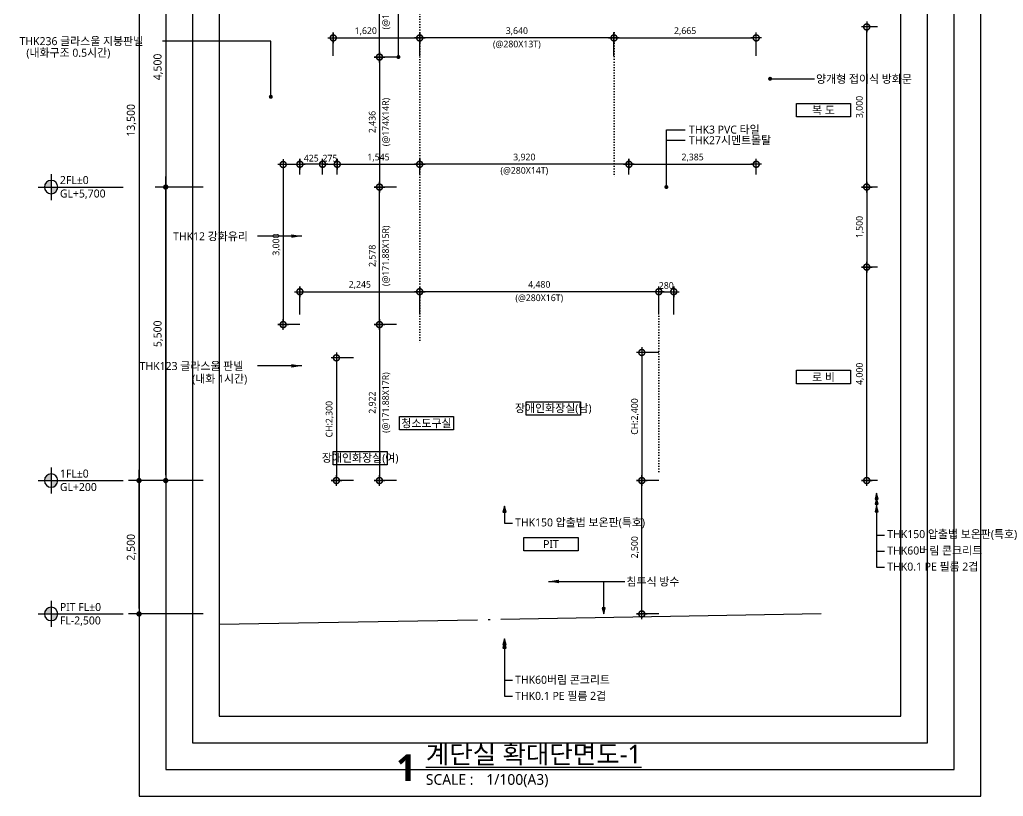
# Model space of a CAD drawing. Header units: millimetres. Extents: x 2325 to 124624, y 1250 to 28650.
# Drawn here: x 44789 to 63219, y 2451 to 17004 of the extents above; entities that cross this region are included whole.
import ezdxf
from ezdxf import colors
from ezdxf.entities.mleader import LeaderData, LeaderLine
from ezdxf.enums import TextEntityAlignment as Align
from ezdxf.math import Vec2, Vec3

# ---------------------------------------------------------------- set-up
doc = ezdxf.new("R2010")
doc.units = ezdxf.units.MM
doc.header["$LTSCALE"] = 200
doc.header["$PDMODE"] = 3
doc.linetypes.add('CEN-GAUN', pattern=[32.2, 30, -1, 0.2, -1])
doc.linetypes.add('DOT-GAUN', pattern=[1.25, 0, -1.25])
doc.layers.get('Defpoints').update_dxf_attribs({"color": 137})
doc.layers.add('02Waste', color=171, linetype='Continuous', plot=False)
doc.layers.add('CEN-ETC', color=1, linetype='DOT-GAUN', plot=False)
for name, color, linetype in [('CEN', 1, 'CEN-GAUN'), ('DIM', 7, 'Continuous'), ('DIM-INT', 7, 'Continuous'), ('SYM', 6, 'Continuous'), ('SYM-LEAD', 6, 'Continuous'), ('SYM-LEVEL', 7, 'Continuous'), ('TAG', 6, 'Continuous'), ('TEXT', 3, 'Continuous'), ('TEXT-NOTE', 6, 'Continuous')]:
    doc.layers.add(name, color=color, linetype=linetype)
doc.styles.add('맑은고딕', font='malgun.ttf')
doc.styles.add('맑은고딕B', font='malgunbd.ttf')
doc.styles.add('스타일1', font='malgun.ttf')
doc.dimstyles.new('CJA-S-50', dxfattribs={"dimscale": 50, "dimtxt": 2.5, "dimasz": 1, "dimexe": 2, "dimexo": 3, "dimgap": 1, "dimtad": 1, "dimdec": 0, "dimzin": 1, "dimdsep": 46, "dimlunit": 6, "dimtxsty": '스타일1', "dimblk": 'GAUN-DOT', "dimcen": -2, "dimdle": 2, "dimclrd": 256, "dimclre": 256, "dimclrt": 3, "dimadec": 0, "dimazin": 0, "dimtfac": 1, "dimtdec": 0, "dimtix": 1, "dimtmove": 2, "dimatfit": 3, "dimldrblk": 'DOTSMALL', "dimfxl": 1, "dimtolj": 1, "dimtzin": 1, "dimarcsym": 0})
doc.dimstyles.new('DIM-QD 1', dxfattribs={"dimscale": 100, "dimtxt": 3, "dimasz": 1.5, "dimexe": 1, "dimexo": 0, "dimgap": 1, "dimtad": 1, "dimdec": 3, "dimdsep": 46, "dimlunit": 6, "dimtxsty": '스타일1', "dimblk1": 'ARCHTICK', "dimblk2": 'DOT', "dimsah": 1, "dimcen": 0, "dimclrd": 256, "dimclre": 256, "dimclrt": 3, "dimazin": 2, "dimtfac": 1, "dimtdec": 3, "dimtix": 1, "dimtmove": 2, "dimatfit": 3, "dimldrblk": 'DOT', "dimfxl": 1, "dimtolj": 1, "dimtzin": 0, "dimarcsym": 0})
doc.dimstyles.new('DIM-QD 2', dxfattribs={"dimscale": 100, "dimtxt": 3, "dimasz": 2, "dimexe": 1, "dimexo": 0, "dimgap": 1, "dimtad": 1, "dimdec": 3, "dimdsep": 46, "dimlunit": 6, "dimtxsty": '스타일1', "dimblk1": 'ARCHTICK', "dimblk2": 'DOT', "dimsah": 1, "dimcen": 0, "dimclrd": 256, "dimclre": 256, "dimclrt": 3, "dimazin": 2, "dimtfac": 1, "dimtdec": 3, "dimtix": 1, "dimtmove": 2, "dimatfit": 3, "dimfxl": 1, "dimtolj": 1, "dimtzin": 0, "dimarcsym": 0})
doc.dimstyles.new('GAUN-100', dxfattribs={"dimscale": 100, "dimtxt": 1.5, "dimasz": 1, "dimexe": 2, "dimexo": 3, "dimgap": 0.5, "dimtad": 1, "dimdec": 0, "dimzin": 1, "dimdsep": 46, "dimlunit": 6, "dimtxsty": '맑은고딕', "dimblk": 'CJDOT', "dimcen": 0.09, "dimdle": 1, "dimclrd": 256, "dimclre": 256, "dimclrt": 3, "dimadec": 0, "dimazin": 0, "dimtfac": 1, "dimtdec": 0, "dimtix": 1, "dimtmove": 2, "dimatfit": 3, "dimldrblk": 'CJDOT', "dimfxl": 1, "dimtolj": 1, "dimtzin": 1, "dimarcsym": 0})

# ---------------------------------------------------------------- blocks, each defined once
blk = doc.blocks.new('room-1')
at = {"layer": 'TEXT-NOTE', "color": 6}
for p, q in [((0, 5), (20.29, 5)), ((0, 0), (0, 5)), ((20.29, 5), (20.29, 0)), ((20.29, 0), (0, 0))]:
    blk.add_line(p, q, dxfattribs=at)
at = {"layer": 'TEXT-NOTE', "color": 3, "style": '스타일1'}
blk.add_attdef('실명', text='', height=3, dxfattribs=at).set_placement((10.15, 2.59), align=Align.MIDDLE)
blk = doc.blocks.new('LEVEL1')
at = {"layer": 'SYM-LEVEL'}
h = blk.add_hatch(color=6, dxfattribs=at)
edge = h.paths.add_edge_path()
edge.add_ellipse((4.87, 0), major_axis=(1.77, 1.77), ratio=1, start_angle=405, end_angle=495)
edge.add_line((2.37, 0), (4.87, 0))
edge.add_line((4.87, 0), (4.87, 2.5))
edge = h.paths.add_edge_path()
edge.add_ellipse((4.87, 0), major_axis=(1.77, 1.77), ratio=1, start_angle=225, end_angle=315)
edge.add_line((7.37, 0), (4.87, 0))
edge.add_line((4.87, 0), (4.87, -2.5))
at = {"layer": 'SYM-LEVEL', "color": 6}
for p, q in [((4.87, 4.87), (4.87, -4.87)), ((0, 0), (9.74, 0)), ((9.07, 0), (31.8, 0))]:
    blk.add_line(p, q, dxfattribs=at)
blk.add_ellipse((4.87, 0), major_axis=(1.77, 1.77), ratio=1, start_param=5.497787, end_param=11.780972, dxfattribs=at)
at = {"layer": 'SYM-LEVEL', "color": 3, "style": '스타일1'}
for tag, p in [('1층-바닥마감', (8.16, 1.11)), ('EL-+100', (8.16, -3.93))]:
    blk.add_attdef(tag, p, '', height=3, dxfattribs=at)
blk = doc.blocks.new('CJDOT')
blk.add_line((-2, 0), (2, 0))
at = {"const_width": 0.5}
blk.add_lwpolyline([(-0.25, 0, 1), (0.25, 0, 1)], format="xyb", close=True, dxfattribs=at)
blk = doc.blocks.new('*D24')
at = {"layer": 'Defpoints', "color": 0, "transparency": 16777216}
for p in [(48525, 21868), (47025, 8368), (48525, 8368)]:
    blk.add_point(p, dxfattribs=at)
at = {"layer": 'DIM', "lineweight": -2, "transparency": 16777216}
for p, q in [((48225, 21868), (46825, 21868)), ((47025, 21768), (47025, 8468)), ((48225, 8368), (46825, 8368))]:
    blk.add_line(p, q, dxfattribs=at)
at = {"layer": 'DIM', "lineweight": -2, "transparency": 16777216, "xscale": 100, "yscale": 100, "zscale": 100}
for p, rotation in [((47025, 21868), 90), ((47025, 8368), 270)]:
    blk.add_blockref('CJDOT', p, dxfattribs=dict(at, rotation=rotation))
at = {"layer": 'DIM', "color": 3, "transparency": 16777216, "insert": (46885, 15118), "char_height": 150, "attachment_point": 5, "rotation": 90, "style": '맑은고딕'}
blk.add_mtext('\\A1;13,500', dxfattribs=at)
blk = doc.blocks.new('*D26')
at = {"layer": 'Defpoints', "color": 0, "transparency": 16777216}
for p in [(48525, 18368), (47525, 13868), (48525, 13868)]:
    blk.add_point(p, dxfattribs=at)
at = {"layer": 'DIM', "lineweight": -2, "transparency": 16777216}
for p, q in [((48225, 18368), (47325, 18368)), ((47525, 18268), (47525, 13968)), ((48225, 13868), (47325, 13868))]:
    blk.add_line(p, q, dxfattribs=at)
at = {"layer": 'DIM', "lineweight": -2, "transparency": 16777216, "xscale": 100, "yscale": 100, "zscale": 100}
for p, rotation in [((47525, 18368), 90), ((47525, 13868), 270)]:
    blk.add_blockref('CJDOT', p, dxfattribs=dict(at, rotation=rotation))
at = {"layer": 'DIM', "color": 3, "transparency": 16777216, "insert": (47385, 16118), "char_height": 150, "attachment_point": 5, "rotation": 90, "style": '맑은고딕'}
blk.add_mtext('\\A1;4,500', dxfattribs=at)
blk = doc.blocks.new('*D27')
at = {"layer": 'Defpoints', "color": 0, "transparency": 16777216}
for p in [(47525, 13868), (48525, 13868), (48525, 8368)]:
    blk.add_point(p, dxfattribs=at)
at = {"layer": 'DIM', "lineweight": -2, "transparency": 16777216}
for p, q in [((48225, 13868), (47325, 13868)), ((47525, 8468), (47525, 13768)), ((48225, 8368), (47325, 8368))]:
    blk.add_line(p, q, dxfattribs=at)
at = {"layer": 'DIM', "lineweight": -2, "transparency": 16777216, "xscale": 100, "yscale": 100, "zscale": 100}
for p, rotation in [((47525, 13868), 90), ((47525, 8368), 270)]:
    blk.add_blockref('CJDOT', p, dxfattribs=dict(at, rotation=rotation))
at = {"layer": 'DIM', "color": 3, "transparency": 16777216, "insert": (47385, 11118), "char_height": 150, "attachment_point": 5, "rotation": 90, "style": '맑은고딕'}
blk.add_mtext('\\A1;5,500', dxfattribs=at)
blk = doc.blocks.new('*D28')
at = {"layer": 'Defpoints', "color": 0, "transparency": 16777216}
for p in [(47025, 8368), (48525, 8368), (48525, 5868)]:
    blk.add_point(p, dxfattribs=at)
at = {"layer": 'DIM', "lineweight": -2, "transparency": 16777216}
for p, q in [((48225, 8368), (46825, 8368)), ((47025, 5968), (47025, 8268)), ((48225, 5868), (46825, 5868))]:
    blk.add_line(p, q, dxfattribs=at)
at = {"layer": 'DIM', "lineweight": -2, "transparency": 16777216, "xscale": 100, "yscale": 100, "zscale": 100}
for p, rotation in [((47025, 8368), 90), ((47025, 5868), 270)]:
    blk.add_blockref('CJDOT', p, dxfattribs=dict(at, rotation=rotation))
at = {"layer": 'DIM', "color": 3, "transparency": 16777216, "insert": (46885, 7118), "char_height": 150, "attachment_point": 5, "rotation": 90, "style": '맑은고딕'}
blk.add_mtext('\\A1;2,500', dxfattribs=at)
blk = doc.blocks.new('dwgtitle')
at = {"layer": 'SYM', "color": 3, "style": '스타일1'}
blk.add_text('SCALE :', height=4, dxfattribs=at).set_placement((12.25, -1.4))
for tag, p, height in [('%%UTITLE', (12.25, 6.59), 7), ('1/100', (34.89, -1.4), 4)]:
    blk.add_attdef(tag, p, '', height=height, dxfattribs=at)
at = {"layer": 'SYM', "color": 6, "style": '맑은고딕B'}
blk.add_attdef('A', text='', height=10, dxfattribs=at).set_placement((4.89, 5), align=Align.MIDDLE)
blk = doc.blocks.new('CJA-AH')
at = {"layer": 'TAG'}
h = blk.add_hatch(color=256, dxfattribs=at)
h.dxf.hatch_style = 1
h.paths.add_polyline_path([(-0.75, -0.2), (0, 0), (-0.75, 0.2)])
blk.add_lwpolyline([(-0.75, -0.2), (0, 0), (-0.75, 0.2)], close=True, dxfattribs=at)
blk.add_lwpolyline([(0, 0), (-1, 0)], dxfattribs=at)
blk = doc.blocks.new('_ARCHTICK')
at = {"color": 0, "linetype": 'ByBlock', "const_width": 0.15}
blk.add_lwpolyline([(-0.5, -0.5), (0.5, 0.5)], dxfattribs=at)
blk = doc.blocks.new('_DOT')
at = {"color": 0, "linetype": 'ByBlock'}
blk.add_line((-0.5, 0), (-1, 0), dxfattribs=at)
at = {"color": 0, "linetype": 'ByBlock', "const_width": 0.5}
blk.add_lwpolyline([(-0.25, 0, 1), (0.25, 0, 1)], format="xyb", close=True, dxfattribs=at)
blk = doc.blocks.new('GAUN-DOT')
at = {"linetype": 'ByBlock'}
for p, q in [((2, 0), (-2, 0)), ((0, -2), (0, 2))]:
    blk.add_line(p, q, dxfattribs=at)
at = {"const_width": 2.25}
blk.add_lwpolyline([(0, 0.28125, 1), (0, -0.28125, 1)], format="xyb", close=True, dxfattribs=at)
blk = doc.blocks.new('*D31')
at = {"layer": 'Defpoints', "color": 0, "transparency": 16777216}
for p in [(60659, 16868), (61010, 16868), (61010, 13868)]:
    blk.add_point(p, dxfattribs=at)
at = {"layer": 'DIM-INT', "lineweight": -2, "transparency": 16777216}
for p, q in [((60860, 16868), (60559, 16868)), ((60659, 13918), (60659, 16818)), ((60860, 13868), (60559, 13868))]:
    blk.add_line(p, q, dxfattribs=at)
at = {"layer": 'DIM-INT', "lineweight": -2, "transparency": 16777216, "xscale": 50, "yscale": 50, "zscale": 50}
for p, rotation in [((60659, 16868), 90), ((60659, 13868), 270)]:
    blk.add_blockref('GAUN-DOT', p, dxfattribs=dict(at, rotation=rotation))
at = {"layer": 'DIM-INT', "color": 3, "transparency": 16777216, "insert": (60533, 15368), "char_height": 125, "attachment_point": 5, "rotation": 90, "style": '스타일1'}
blk.add_mtext('\\A1;3,000', dxfattribs=at)
blk = doc.blocks.new('_DotSmall')
at = {"color": 0, "linetype": 'ByBlock', "const_width": 0.5}
blk.add_lwpolyline([(-0.0625, 0, 1), (0.0625, 0, 1)], format="xyb", close=True, dxfattribs=at)
blk = doc.blocks.new('*D35')
at = {"layer": 'Defpoints', "color": 0, "transparency": 16777216}
for p in [(52284, 14294), (50739, 13953), (52284, 13953)]:
    blk.add_point(p, dxfattribs=at)
at = {"layer": 'DIM-INT', "lineweight": -2, "transparency": 16777216}
for p, q in [((50739, 14103), (50739, 14394)), ((52284, 14103), (52284, 14394)), ((50789, 14294), (52234, 14294))]:
    blk.add_line(p, q, dxfattribs=at)
at = {"layer": 'DIM-INT', "lineweight": -2, "transparency": 16777216, "xscale": 50, "yscale": 50, "zscale": 50, "rotation": 180}
blk.add_blockref('GAUN-DOT', (50739, 14294), dxfattribs=at)
at = {"layer": 'DIM-INT', "lineweight": -2, "transparency": 16777216, "xscale": 50, "yscale": 50, "zscale": 50}
blk.add_blockref('GAUN-DOT', (52284, 14294), dxfattribs=at)
at = {"layer": 'DIM-INT', "color": 3, "transparency": 16777216, "insert": (51512, 14419), "char_height": 125, "attachment_point": 5, "style": '스타일1'}
blk.add_mtext('\\A1;1,545', dxfattribs=at)
blk = doc.blocks.new('*D36')
at = {"layer": 'Defpoints', "color": 0, "transparency": 16777216}
for p in [(52284, 14294), (52284, 13953), (56204, 13953)]:
    blk.add_point(p, dxfattribs=at)
at = {"layer": 'DIM-INT', "lineweight": -2, "transparency": 16777216}
for p, q in [((52284, 14103), (52284, 14394)), ((56204, 14103), (56204, 14394)), ((56154, 14294), (52334, 14294))]:
    blk.add_line(p, q, dxfattribs=at)
at = {"layer": 'DIM-INT', "lineweight": -2, "transparency": 16777216, "xscale": 50, "yscale": 50, "zscale": 50, "rotation": 180}
blk.add_blockref('GAUN-DOT', (52284, 14294), dxfattribs=at)
at = {"layer": 'DIM-INT', "lineweight": -2, "transparency": 16777216, "xscale": 50, "yscale": 50, "zscale": 50}
blk.add_blockref('GAUN-DOT', (56204, 14294), dxfattribs=at)
at = {"layer": 'DIM-INT', "color": 3, "transparency": 16777216, "char_height": 125, "attachment_point": 5, "style": '스타일1'}
for s, insert in [('\\A1;3,920', (54244, 14419)), ('\\A1;(@280X14T)', (54244, 14166))]:
    blk.add_mtext(s, dxfattribs=dict(at, insert=insert))
blk = doc.blocks.new('*D37')
at = {"layer": 'Defpoints', "color": 0, "transparency": 16777216}
for p in [(58589, 14294), (56204, 13953), (58589, 13953)]:
    blk.add_point(p, dxfattribs=at)
at = {"layer": 'DIM-INT', "lineweight": -2, "transparency": 16777216}
for p, q in [((56204, 14103), (56204, 14394)), ((58589, 14103), (58589, 14394)), ((56254, 14294), (58539, 14294))]:
    blk.add_line(p, q, dxfattribs=at)
at = {"layer": 'DIM-INT', "lineweight": -2, "transparency": 16777216, "xscale": 50, "yscale": 50, "zscale": 50, "rotation": 180}
blk.add_blockref('GAUN-DOT', (56204, 14294), dxfattribs=at)
at = {"layer": 'DIM-INT', "lineweight": -2, "transparency": 16777216, "xscale": 50, "yscale": 50, "zscale": 50}
blk.add_blockref('GAUN-DOT', (58589, 14294), dxfattribs=at)
at = {"layer": 'DIM-INT', "color": 3, "transparency": 16777216, "insert": (57397, 14419), "char_height": 125, "attachment_point": 5, "style": '스타일1'}
blk.add_mtext('\\A1;2,385', dxfattribs=at)
blk = doc.blocks.new('*D38')
at = {"layer": 'Defpoints', "color": 0, "transparency": 16777216}
for p in [(50189, 14290), (49726, 11290), (50189, 11290)]:
    blk.add_point(p, dxfattribs=at)
at = {"layer": 'DIM-INT', "lineweight": -2, "transparency": 16777216}
for p, q in [((50039, 14290), (49626, 14290)), ((49726, 14240), (49726, 11340)), ((50039, 11290), (49626, 11290))]:
    blk.add_line(p, q, dxfattribs=at)
at = {"layer": 'DIM-INT', "lineweight": -2, "transparency": 16777216, "xscale": 50, "yscale": 50, "zscale": 50}
for p, rotation in [((49726, 14290), 90), ((49726, 11290), 270)]:
    blk.add_blockref('GAUN-DOT', p, dxfattribs=dict(at, rotation=rotation))
at = {"layer": 'DIM-INT', "color": 3, "transparency": 16777216, "insert": (49601, 12790), "char_height": 125, "attachment_point": 5, "rotation": 90, "style": '스타일1'}
blk.add_mtext('\\A1;3,000', dxfattribs=at)
blk = doc.blocks.new('*D39')
at = {"layer": 'Defpoints', "color": 0, "transparency": 16777216}
for p in [(52284, 11907), (50039, 11329), (52284, 11329)]:
    blk.add_point(p, dxfattribs=at)
at = {"layer": 'DIM-INT', "lineweight": -2, "transparency": 16777216}
for p, q in [((50039, 11479), (50039, 12007)), ((52284, 11479), (52284, 12007)), ((50089, 11907), (52234, 11907))]:
    blk.add_line(p, q, dxfattribs=at)
at = {"layer": 'DIM-INT', "lineweight": -2, "transparency": 16777216, "xscale": 50, "yscale": 50, "zscale": 50, "rotation": 180}
blk.add_blockref('GAUN-DOT', (50039, 11907), dxfattribs=at)
at = {"layer": 'DIM-INT', "lineweight": -2, "transparency": 16777216, "xscale": 50, "yscale": 50, "zscale": 50}
blk.add_blockref('GAUN-DOT', (52284, 11907), dxfattribs=at)
at = {"layer": 'DIM-INT', "color": 3, "transparency": 16777216, "insert": (51162, 12032), "char_height": 125, "attachment_point": 5, "style": '스타일1'}
blk.add_mtext('\\A1;2,245', dxfattribs=at)
blk = doc.blocks.new('*D40')
at = {"layer": 'Defpoints', "color": 0, "transparency": 16777216}
for p in [(52284, 11907), (52284, 11329), (56764, 11329)]:
    blk.add_point(p, dxfattribs=at)
at = {"layer": 'DIM-INT', "lineweight": -2, "transparency": 16777216}
for p, q in [((52284, 11479), (52284, 12007)), ((56764, 11479), (56764, 12007)), ((56714, 11907), (52334, 11907))]:
    blk.add_line(p, q, dxfattribs=at)
at = {"layer": 'DIM-INT', "lineweight": -2, "transparency": 16777216, "xscale": 50, "yscale": 50, "zscale": 50, "rotation": 180}
blk.add_blockref('GAUN-DOT', (52284, 11907), dxfattribs=at)
at = {"layer": 'DIM-INT', "lineweight": -2, "transparency": 16777216, "xscale": 50, "yscale": 50, "zscale": 50}
blk.add_blockref('GAUN-DOT', (56764, 11907), dxfattribs=at)
at = {"layer": 'DIM-INT', "color": 3, "transparency": 16777216, "char_height": 125, "attachment_point": 5, "style": '스타일1'}
for s, insert in [('\\A1;4,480', (54524, 12032)), ('\\A1;(@280X16T)', (54524, 11779))]:
    blk.add_mtext(s, dxfattribs=dict(at, insert=insert))
blk = doc.blocks.new('*D41')
at = {"layer": 'Defpoints', "color": 0, "transparency": 16777216}
for p in [(57044, 11907), (56764, 11329), (57044, 11329)]:
    blk.add_point(p, dxfattribs=at)
at = {"layer": 'DIM-INT', "lineweight": -2, "transparency": 16777216}
for p, q in [((56764, 11479), (56764, 12007)), ((57044, 11479), (57044, 12007)), ((56714, 11907), (56664, 11907)), ((56764, 11907), (57044, 11907)), ((57094, 11907), (57144, 11907))]:
    blk.add_line(p, q, dxfattribs=at)
at = {"layer": 'DIM-INT', "lineweight": -2, "transparency": 16777216, "xscale": 50, "yscale": 50, "zscale": 50}
blk.add_blockref('GAUN-DOT', (56764, 11907), dxfattribs=at)
at = {"layer": 'DIM-INT', "lineweight": -2, "transparency": 16777216, "xscale": 50, "yscale": 50, "zscale": 50, "rotation": 180}
blk.add_blockref('GAUN-DOT', (57044, 11907), dxfattribs=at)
at = {"layer": 'DIM-INT', "color": 3, "transparency": 16777216, "insert": (56904, 12022), "char_height": 125, "attachment_point": 5, "style": '스타일1'}
blk.add_mtext('\\A1;280', dxfattribs=at)
blk = doc.blocks.new('*D44')
at = {"layer": 'Defpoints', "color": 0, "transparency": 16777216}
for p in [(51530, 13868), (52001, 13868), (52001, 11290)]:
    blk.add_point(p, dxfattribs=at)
at = {"layer": 'DIM-INT', "lineweight": -2, "transparency": 16777216}
for p, q in [((51851, 13868), (51430, 13868)), ((51530, 11340), (51530, 13818)), ((51851, 11290), (51430, 11290))]:
    blk.add_line(p, q, dxfattribs=at)
at = {"layer": 'DIM-INT', "lineweight": -2, "transparency": 16777216, "xscale": 50, "yscale": 50, "zscale": 50}
for p, rotation in [((51530, 13868), 90), ((51530, 11290), 270)]:
    blk.add_blockref('GAUN-DOT', p, dxfattribs=dict(at, rotation=rotation))
at = {"layer": 'DIM-INT', "color": 3, "transparency": 16777216, "char_height": 125, "attachment_point": 5, "rotation": 90, "style": '스타일1'}
for s, insert in [('\\A1;(@171.88X15R)', (51658, 12579)), ('\\A1;2,578', (51405, 12579))]:
    blk.add_mtext(s, dxfattribs=dict(at, insert=insert))
blk = doc.blocks.new('*D45')
at = {"layer": 'Defpoints', "color": 0, "transparency": 16777216}
for p in [(52001, 11290), (51530, 8368), (52001, 8368)]:
    blk.add_point(p, dxfattribs=at)
at = {"layer": 'DIM-INT', "lineweight": -2, "transparency": 16777216}
for p, q in [((51851, 11290), (51430, 11290)), ((51530, 11240), (51530, 8418)), ((51851, 8368), (51430, 8368))]:
    blk.add_line(p, q, dxfattribs=at)
at = {"layer": 'DIM-INT', "lineweight": -2, "transparency": 16777216, "xscale": 50, "yscale": 50, "zscale": 50}
for p, rotation in [((51530, 11290), 90), ((51530, 8368), 270)]:
    blk.add_blockref('GAUN-DOT', p, dxfattribs=dict(at, rotation=rotation))
at = {"layer": 'DIM-INT', "color": 3, "transparency": 16777216, "char_height": 125, "attachment_point": 5, "rotation": 90, "style": '스타일1'}
for s, insert in [('\\A1;(@171.88X17R)', (51658, 9829)), ('\\A1;2,922', (51405, 9829))]:
    blk.add_mtext(s, dxfattribs=dict(at, insert=insert))
blk = doc.blocks.new('*D46')
at = {"layer": 'Defpoints', "color": 0, "transparency": 16777216}
for p in [(51530, 18473), (52001, 18473), (52001, 16304)]:
    blk.add_point(p, dxfattribs=at)
at = {"layer": 'DIM-INT', "lineweight": -2, "transparency": 16777216}
for p, q in [((51851, 18473), (51430, 18473)), ((51530, 16354), (51530, 18423)), ((51851, 16304), (51430, 16304))]:
    blk.add_line(p, q, dxfattribs=at)
at = {"layer": 'DIM-INT', "lineweight": -2, "transparency": 16777216, "xscale": 50, "yscale": 50, "zscale": 50}
for p, rotation in [((51530, 18473), 90), ((51530, 16304), 270)]:
    blk.add_blockref('GAUN-DOT', p, dxfattribs=dict(at, rotation=rotation))
at = {"layer": 'DIM-INT', "color": 3, "transparency": 16777216, "char_height": 125, "attachment_point": 5, "rotation": 90, "style": '스타일1'}
for s, insert in [('\\A1;(@166.85X13R)', (51658, 17389)), ('\\A1;2,169', (51404, 17389))]:
    blk.add_mtext(s, dxfattribs=dict(at, insert=insert))
blk = doc.blocks.new('*D118')
at = {"layer": 'Defpoints', "color": 0, "transparency": 16777216}
for p in [(50039, 14294), (50039, 13953), (50464, 13953)]:
    blk.add_point(p, dxfattribs=at)
at = {"layer": 'DIM-INT', "lineweight": -2, "transparency": 16777216}
for p, q in [((50039, 14103), (50039, 14394)), ((50464, 14103), (50464, 14394)), ((50414, 14294), (50089, 14294))]:
    blk.add_line(p, q, dxfattribs=at)
at = {"layer": 'DIM-INT', "lineweight": -2, "transparency": 16777216, "xscale": 50, "yscale": 50, "zscale": 50, "rotation": 180}
blk.add_blockref('GAUN-DOT', (50039, 14294), dxfattribs=at)
at = {"layer": 'DIM-INT', "lineweight": -2, "transparency": 16777216, "xscale": 50, "yscale": 50, "zscale": 50}
blk.add_blockref('GAUN-DOT', (50464, 14294), dxfattribs=at)
at = {"layer": 'DIM-INT', "color": 3, "transparency": 16777216, "insert": (50252, 14408), "char_height": 125, "attachment_point": 5, "style": '스타일1'}
blk.add_mtext('\\A1;425', dxfattribs=at)
blk = doc.blocks.new('*D119')
at = {"layer": 'Defpoints', "color": 0, "transparency": 16777216}
for p in [(50739, 14294), (50464, 13953), (50739, 13953)]:
    blk.add_point(p, dxfattribs=at)
at = {"layer": 'DIM-INT', "lineweight": -2, "transparency": 16777216}
for p, q in [((50464, 14103), (50464, 14394)), ((50739, 14103), (50739, 14394)), ((50414, 14294), (50364, 14294)), ((50464, 14294), (50739, 14294)), ((50789, 14294), (50839, 14294))]:
    blk.add_line(p, q, dxfattribs=at)
at = {"layer": 'DIM-INT', "lineweight": -2, "transparency": 16777216, "xscale": 50, "yscale": 50, "zscale": 50}
blk.add_blockref('GAUN-DOT', (50464, 14294), dxfattribs=at)
at = {"layer": 'DIM-INT', "lineweight": -2, "transparency": 16777216, "xscale": 50, "yscale": 50, "zscale": 50, "rotation": 180}
blk.add_blockref('GAUN-DOT', (50739, 14294), dxfattribs=at)
at = {"layer": 'DIM-INT', "color": 3, "transparency": 16777216, "insert": (50602, 14408), "char_height": 125, "attachment_point": 5, "style": '스타일1'}
blk.add_mtext('\\A1;275', dxfattribs=at)
blk = doc.blocks.new('*D120')
at = {"layer": 'Defpoints', "color": 0, "transparency": 16777216}
for p in [(56916, 10768), (56445, 8368), (56916, 8368)]:
    blk.add_point(p, dxfattribs=at)
at = {"layer": 'DIM-INT', "lineweight": -2, "transparency": 16777216}
for p, q in [((56766, 10768), (56345, 10768)), ((56445, 10718), (56445, 8418)), ((56766, 8368), (56345, 8368))]:
    blk.add_line(p, q, dxfattribs=at)
at = {"layer": 'DIM-INT', "lineweight": -2, "transparency": 16777216, "xscale": 50, "yscale": 50, "zscale": 50}
for p, rotation in [((56445, 10768), 90), ((56445, 8368), 270)]:
    blk.add_blockref('GAUN-DOT', p, dxfattribs=dict(at, rotation=rotation))
at = {"layer": 'DIM-INT', "color": 3, "transparency": 16777216, "insert": (56320, 9568), "char_height": 125, "attachment_point": 5, "rotation": 90, "style": '스타일1'}
blk.add_mtext('\\A1;CH:2,400', dxfattribs=at)
blk = doc.blocks.new('*D122')
at = {"layer": 'Defpoints', "color": 0, "transparency": 16777216}
for p in [(56445, 8368), (56916, 8368), (56916, 5868)]:
    blk.add_point(p, dxfattribs=at)
at = {"layer": 'DIM-INT', "lineweight": -2, "transparency": 16777216}
for p, q in [((56766, 8368), (56345, 8368)), ((56445, 5918), (56445, 8318)), ((56766, 5868), (56345, 5868))]:
    blk.add_line(p, q, dxfattribs=at)
at = {"layer": 'DIM-INT', "lineweight": -2, "transparency": 16777216, "xscale": 50, "yscale": 50, "zscale": 50}
for p, rotation in [((56445, 8368), 90), ((56445, 5868), 270)]:
    blk.add_blockref('GAUN-DOT', p, dxfattribs=dict(at, rotation=rotation))
at = {"layer": 'DIM-INT', "color": 3, "transparency": 16777216, "insert": (56320, 7118), "char_height": 125, "attachment_point": 5, "rotation": 90, "style": '스타일1'}
blk.add_mtext('\\A1;2,500', dxfattribs=at)
blk = doc.blocks.new('*D123')
at = {"layer": 'Defpoints', "color": 0, "transparency": 16777216}
for p in [(52001, 16304), (51530, 13868), (52001, 13868)]:
    blk.add_point(p, dxfattribs=at)
at = {"layer": 'DIM-INT', "lineweight": -2, "transparency": 16777216}
for p, q in [((51851, 16304), (51430, 16304)), ((51530, 16254), (51530, 13918)), ((51851, 13868), (51430, 13868))]:
    blk.add_line(p, q, dxfattribs=at)
at = {"layer": 'DIM-INT', "lineweight": -2, "transparency": 16777216, "xscale": 50, "yscale": 50, "zscale": 50}
for p, rotation in [((51530, 16304), 90), ((51530, 13868), 270)]:
    blk.add_blockref('GAUN-DOT', p, dxfattribs=dict(at, rotation=rotation))
at = {"layer": 'DIM-INT', "color": 3, "transparency": 16777216, "char_height": 125, "attachment_point": 5, "rotation": 90, "style": '스타일1'}
for s, insert in [('\\A1;(@174X14R)', (51658, 15086)), ('\\A1;2,436', (51405, 15086))]:
    blk.add_mtext(s, dxfattribs=dict(at, insert=insert))
blk = doc.blocks.new('*D124')
at = {"layer": 'Defpoints', "color": 0, "transparency": 16777216}
for p in [(61010, 13868), (60659, 12368), (61010, 12368)]:
    blk.add_point(p, dxfattribs=at)
at = {"layer": 'DIM-INT', "lineweight": -2, "transparency": 16777216}
for p, q in [((60860, 13868), (60559, 13868)), ((60659, 13818), (60659, 12418)), ((60860, 12368), (60559, 12368))]:
    blk.add_line(p, q, dxfattribs=at)
at = {"layer": 'DIM-INT', "lineweight": -2, "transparency": 16777216, "xscale": 50, "yscale": 50, "zscale": 50}
for p, rotation in [((60659, 13868), 90), ((60659, 12368), 270)]:
    blk.add_blockref('GAUN-DOT', p, dxfattribs=dict(at, rotation=rotation))
at = {"layer": 'DIM-INT', "color": 3, "transparency": 16777216, "insert": (60533, 13118), "char_height": 125, "attachment_point": 5, "rotation": 90, "style": '스타일1'}
blk.add_mtext('\\A1;1,500', dxfattribs=at)
blk = doc.blocks.new('*D125')
at = {"layer": 'Defpoints', "color": 0, "transparency": 16777216}
for p in [(60659, 12368), (61010, 12368), (61010, 8368)]:
    blk.add_point(p, dxfattribs=at)
at = {"layer": 'DIM-INT', "lineweight": -2, "transparency": 16777216}
for p, q in [((60860, 12368), (60559, 12368)), ((60659, 8418), (60659, 12318)), ((60860, 8368), (60559, 8368))]:
    blk.add_line(p, q, dxfattribs=at)
at = {"layer": 'DIM-INT', "lineweight": -2, "transparency": 16777216, "xscale": 50, "yscale": 50, "zscale": 50}
for p, rotation in [((60659, 12368), 90), ((60659, 8368), 270)]:
    blk.add_blockref('GAUN-DOT', p, dxfattribs=dict(at, rotation=rotation))
at = {"layer": 'DIM-INT', "color": 3, "transparency": 16777216, "insert": (60533, 10368), "char_height": 125, "attachment_point": 5, "rotation": 90, "style": '스타일1'}
blk.add_mtext('\\A1;4,000', dxfattribs=at)
blk = doc.blocks.new('*D126')
at = {"layer": 'Defpoints', "color": 0, "transparency": 16777216}
for p in [(51195, 10668), (50723, 8368), (51195, 8368)]:
    blk.add_point(p, dxfattribs=at)
at = {"layer": 'DIM-INT', "lineweight": -2, "transparency": 16777216}
for p, q in [((51045, 10668), (50623, 10668)), ((50723, 10618), (50723, 8418)), ((51045, 8368), (50623, 8368))]:
    blk.add_line(p, q, dxfattribs=at)
at = {"layer": 'DIM-INT', "lineweight": -2, "transparency": 16777216, "xscale": 50, "yscale": 50, "zscale": 50}
for p, rotation in [((50723, 10668), 90), ((50723, 8368), 270)]:
    blk.add_blockref('GAUN-DOT', p, dxfattribs=dict(at, rotation=rotation))
at = {"layer": 'DIM-INT', "color": 3, "transparency": 16777216, "insert": (50598, 9518), "char_height": 125, "attachment_point": 5, "rotation": 90, "style": '스타일1'}
blk.add_mtext('\\A1;CH:2,300', dxfattribs=at)
blk = doc.blocks.new('*D150')
at = {"layer": 'Defpoints', "color": 0, "transparency": 16777216}
for p in [(52284, 16662), (50664, 16174), (52284, 16174)]:
    blk.add_point(p, dxfattribs=at)
at = {"layer": 'DIM-INT', "lineweight": -2, "transparency": 16777216}
for p, q in [((50664, 16324), (50664, 16762)), ((50714, 16662), (52234, 16662)), ((52284, 16324), (52284, 16762))]:
    blk.add_line(p, q, dxfattribs=at)
at = {"layer": 'DIM-INT', "lineweight": -2, "transparency": 16777216, "xscale": 50, "yscale": 50, "zscale": 50, "rotation": 180}
blk.add_blockref('GAUN-DOT', (50664, 16662), dxfattribs=at)
at = {"layer": 'DIM-INT', "lineweight": -2, "transparency": 16777216, "xscale": 50, "yscale": 50, "zscale": 50}
blk.add_blockref('GAUN-DOT', (52284, 16662), dxfattribs=at)
at = {"layer": 'DIM-INT', "color": 3, "transparency": 16777216, "insert": (51274, 16787), "char_height": 125, "attachment_point": 5, "style": '스타일1'}
blk.add_mtext('\\A1;1,620', dxfattribs=at)
blk = doc.blocks.new('*D151')
at = {"layer": 'Defpoints', "color": 0, "transparency": 16777216}
for p in [(52284, 16662), (52284, 16174), (55924, 16174)]:
    blk.add_point(p, dxfattribs=at)
at = {"layer": 'DIM-INT', "lineweight": -2, "transparency": 16777216}
for p, q in [((52284, 16324), (52284, 16762)), ((55874, 16662), (52334, 16662)), ((55924, 16324), (55924, 16762))]:
    blk.add_line(p, q, dxfattribs=at)
at = {"layer": 'DIM-INT', "lineweight": -2, "transparency": 16777216, "xscale": 50, "yscale": 50, "zscale": 50, "rotation": 180}
blk.add_blockref('GAUN-DOT', (52284, 16662), dxfattribs=at)
at = {"layer": 'DIM-INT', "lineweight": -2, "transparency": 16777216, "xscale": 50, "yscale": 50, "zscale": 50}
blk.add_blockref('GAUN-DOT', (55924, 16662), dxfattribs=at)
at = {"layer": 'DIM-INT', "color": 3, "transparency": 16777216, "char_height": 125, "attachment_point": 5, "style": '스타일1'}
for s, insert in [('\\A1;3,640', (54104, 16787)), ('\\A1;(@280X13T)', (54104, 16534))]:
    blk.add_mtext(s, dxfattribs=dict(at, insert=insert))
blk = doc.blocks.new('*D152')
at = {"layer": 'Defpoints', "color": 0, "transparency": 16777216}
for p in [(58589, 16662), (55924, 16174), (58589, 16174)]:
    blk.add_point(p, dxfattribs=at)
at = {"layer": 'DIM-INT', "lineweight": -2, "transparency": 16777216}
for p, q in [((55924, 16324), (55924, 16762)), ((55974, 16662), (58539, 16662)), ((58589, 16324), (58589, 16762))]:
    blk.add_line(p, q, dxfattribs=at)
at = {"layer": 'DIM-INT', "lineweight": -2, "transparency": 16777216, "xscale": 50, "yscale": 50, "zscale": 50, "rotation": 180}
blk.add_blockref('GAUN-DOT', (55924, 16662), dxfattribs=at)
at = {"layer": 'DIM-INT', "lineweight": -2, "transparency": 16777216, "xscale": 50, "yscale": 50, "zscale": 50}
blk.add_blockref('GAUN-DOT', (58589, 16662), dxfattribs=at)
at = {"layer": 'DIM-INT', "color": 3, "transparency": 16777216, "insert": (57257, 16787), "char_height": 125, "attachment_point": 5, "style": '스타일1'}
blk.add_mtext('\\A1;2,665', dxfattribs=at)

msp = doc.modelspace()

# ---------------------------------------------------------------- linework, layer by layer
at = {"layer": '02Waste'}
for points in [[(47025, 2451.1), (62795.4, 2451.1), (62795.4, 26637.2), (47025, 26637.2)], [(47525, 2951.1), (62295.4, 2951.1), (62295.4, 26137.2), (47525, 26137.2)], [(48025, 3451.1), (61795.4, 3451.1), (61795.4, 25637.2), (48025, 25637.2)], [(48525, 3951.1), (61295.4, 3951.1), (61295.4, 25137.2), (48525, 25137.2)]]:
    msp.add_lwpolyline(points, close=True, dxfattribs=at)
at = {"layer": 'CEN'}
msp.add_line((59804.7, 5868.1), (48525, 5668.1), dxfattribs=at)
at = {"layer": 'CEN-ETC', "ltscale": 0.2}
for p, q in [((52284.3, 19065.1), (52284.3, 10934)), ((55924.3, 16761.8), (55924.3, 14015.6)), ((56764.3, 8540), (56764.3, 11500.1))]:
    msp.add_line(p, q, dxfattribs=at)
at = {"layer": 'SYM-LEAD'}
msp.add_line((57255.2, 14741.1), (56905.2, 14741.1), dxfattribs=at)

# ---------------------------------------------------------------- block references
at = {"layer": 'SYM', "xscale": 50.00000000004174, "yscale": 50.00000000004174, "zscale": 50.00000000004174}
msp.add_blockref('dwgtitle', (51786.4, 2736.9), dxfattribs=at).add_auto_attribs({'%%UTITLE': '%%u계단실 확대단면도-1', '1/100': '1/100(A3)', 'A': '1'})
at = {"layer": 'SYM-LEVEL', "xscale": 50.00000000004174, "yscale": 50.00000000004174, "zscale": 50.00000000004174}
for p, values in [((45135, 13868.1), {'EL-+100': 'GL+5,700', '1층-바닥마감': '2FL±0'}), ((45135, 8368.1), {'EL-+100': 'GL+200', '1층-바닥마감': '1FL±0'}), ((45135, 5868.1), {'EL-+100': 'FL-2,500', '1층-바닥마감': 'PIT FL±0'})]:
    msp.add_blockref('LEVEL1', p, dxfattribs=at).add_auto_attribs(values)
at = {"layer": 'TEXT-NOTE'}
ref = msp.add_blockref('room-1', (59341.6, 15183.8), dxfattribs=dict(at, xscale=50.00000000004174, yscale=50.00000000004174, zscale=50.00000000004174))
ref.add_attrib('실명', '복 도', dxfattribs={"color": 3, "height": 150, "style": '스타일1'}).set_placement((59849, 15308.8), align=Align.MIDDLE)
ref = msp.add_blockref('room-1', (59341.6, 10183.4), dxfattribs=dict(at, xscale=50.00000000004174, yscale=50.00000000004174, zscale=50.00000000004174))
ref.add_attrib('실명', '로 비', dxfattribs={"color": 3, "height": 150, "style": '스타일1'}).set_placement((59849, 10308.4), align=Align.MIDDLE)
ref = msp.add_blockref('room-1', (54279.2, 9593.8), dxfattribs=dict(at, xscale=50.00000000004174, yscale=50.00000000004174, zscale=50.00000000004174))
ref.add_attrib('실명', '장애인화장실(남)', dxfattribs={"color": 3, "height": 150, "style": '스타일1'}).set_placement((54786.6, 9718.8), align=Align.MIDDLE)
ref = msp.add_blockref('room-1', (51902.8, 9319.1), dxfattribs=dict(at, xscale=50.00000000004174, yscale=50.00000000004174, zscale=50.00000000004174))
ref.add_attrib('실명', '청소도구실', dxfattribs={"color": 3, "height": 150, "style": '스타일1'}).set_placement((52410.2, 9444.1), align=Align.MIDDLE)
ref = msp.add_blockref('room-1', (50661.6, 8662.7), dxfattribs=dict(at, xscale=50.00000000004174, yscale=50.00000000004174, zscale=50.00000000004174))
ref.add_attrib('실명', '장애인화장실(여)', dxfattribs={"color": 3, "height": 150, "style": '스타일1'}).set_placement((51169, 8787.7), align=Align.MIDDLE)
ref = msp.add_blockref('room-1', (54235.3, 7051.5), dxfattribs=dict(at, xscale=50.00000000004174, yscale=50.00000000004174, zscale=50.00000000004174))
ref.add_attrib('실명', 'PIT', dxfattribs={"color": 3, "height": 150, "style": '스타일1'}).set_placement((54742.7, 7176.5), align=Align.MIDDLE)

# ---------------------------------------------------------------- texts
at = {"layer": 'TEXT', "color": 3, "style": '스타일1'}
for s, p in [('THK236 글라스울 지붕판넬 ', (44786.9, 16526.5)), ('(내화구조 0.5시간)', (44914, 16309.5)), ('양개형 접이식 방화문', (59710.3, 15817.6)), ('THK3 PVC 타일', (57330.2, 14869.5)), ('THK27시멘트몰탈', (57330.2, 14669.5)), ('THK12 강화유리', (47663.4, 12870)), ('THK123 글라스울 판넬', (47037.4, 10438.6)), ('(내화 1시간)', (48020, 10199.7)), ('침투식 방수', (56157.4, 6399))]:
    msp.add_text(s, height=150, dxfattribs=at).set_placement(p)

# ---------------------------------------------------------------- dimensions: what is measured, and where the dimension line sits
at = {"layer": 'DIM'}
for base, p1, p2, angle, picture, middle in [((47025, 8368.1), (48525, 21868.1), (48525, 8368.1), 90, '*D24', (46884.5, 15118.1)), ((47525, 13868.1), (48525, 18368.1), (48525, 13868.1), 90, '*D26', (47384.9, 16118.1)), ((47525, 13868.1), (48525, 8368.1), (48525, 13868.1), 270, '*D27', (47384.9, 11118.1)), ((47025, 8368.1), (48525, 5868.1), (48525, 8368.1), 270, '*D28', (46884.9, 7118.1))]:
    dim = msp.add_linear_dim(base=base, p1=p1, p2=p2, angle=angle, dimstyle='GAUN-100', dxfattribs=at)
    dim.commit()
    dim.dimension.update_dxf_attribs({"geometry": picture, "text_midpoint": middle})
at = {"layer": 'DIM-INT'}
for base, p1, p2, angle, text, picture, middle in [((51529.7, 18473.2), (52001.1, 16304.1), (52001.1, 18473.2), 270, '<>\\X(@166.85X13R)', '*D46', (51529.7, 17388.7)), ((51529.7, 13868.1), (52001.1, 16304.1), (52001.1, 13868.1), 90, '<>\\X(@174X14R)', '*D123', (51529.7, 15086.1)), ((51529.7, 13868.1), (52001.1, 11290), (52001.1, 13868.1), 270, '<>\\X(@171.88X15R)', '*D44', (51529.7, 12579.1)), ((51529.7, 8368.1), (52001.1, 11290), (52001.1, 8368.1), 90, '<>\\X(@171.88X17R)', '*D45', (51529.7, 9829.1)), ((50723.3, 8368.1), (51194.7, 10668.1), (51194.7, 8368.1), 90, 'CH:<>', '*D126', (50598.3, 9518.1)), ((56444.7, 8368.1), (56916.1, 10768.1), (56916.1, 8368.1), 90, 'CH:<>', '*D120', (56319.6, 9568.1))]:
    dim = msp.add_linear_dim(base=base, p1=p1, p2=p2, angle=angle, text=text, dimstyle='CJA-S-50', dxfattribs=at)
    dim.commit()
    dim.dimension.update_dxf_attribs({"geometry": picture, "text_midpoint": middle})
for base, p1, p2, angle, picture, middle in [((60658.5, 16868.1), (61009.7, 13868.1), (61009.7, 16868.1), 90, '*D31', (60533.5, 15368.1)), ((58589.3, 16661.8), (55924.3, 16173.5), (58589.3, 16173.5), 180, '*D152', (57256.8, 16786.9)), ((49726.1, 11290), (50189.3, 14290), (50189.3, 11290), 90, '*D38', (49601, 12790)), ((50739.3, 14293.8), (50464.3, 13952.6), (50739.3, 13952.6), 180, '*D119', (50601.8, 14408.4)), ((52284.3, 14293.8), (50739.3, 13952.6), (52284.3, 13952.6), 180, '*D35', (51511.8, 14419.2)), ((58589.3, 14293.8), (56204.3, 13952.6), (58589.3, 13952.6), 180, '*D37', (57396.8, 14418.9)), ((60658.5, 12368.1), (61009.7, 13868.1), (61009.7, 12368.1), 270, '*D124', (60533.1, 13118.1)), ((60658.5, 12368.1), (61009.7, 8368.1), (61009.7, 12368.1), 90, '*D125', (60533.5, 10368.1)), ((52284.3, 11907.1), (50039.3, 11328.7), (52284.3, 11328.7), 180, '*D39', (51161.8, 12032.2)), ((57044.3, 11907.1), (56764.3, 11328.7), (57044.3, 11328.7), 180, '*D41', (56904.3, 12021.7)), ((56444.7, 8368.1), (56916.1, 5868.1), (56916.1, 8368.1), 270, '*D122', (56319.6, 7118.1))]:
    dim = msp.add_linear_dim(base=base, p1=p1, p2=p2, angle=angle, dimstyle='CJA-S-50', dxfattribs=at)
    dim.commit()
    dim.dimension.update_dxf_attribs({"geometry": picture, "text_midpoint": middle})
dim = msp.add_linear_dim(base=(52284.3, 16661.8), p1=(50664.3, 16173.5), p2=(52284.3, 16173.5), angle=180, dimstyle='CJA-S-50', dxfattribs=at)
dim.commit()
dim.dimension.update_dxf_attribs({"geometry": '*D150', "text_midpoint": (51274.2, 16787.2), "dimtype": 160})
for base, p1, p2, text, picture, middle in [((52284.3, 16661.8), (55924.3, 16173.5), (52284.3, 16173.5), '<>\\X(@280X13T)', '*D151', (54104.3, 16661.8)), ((52284.3, 14293.8), (56204.3, 13952.6), (52284.3, 13952.6), '<>\\X(@280X14T)', '*D36', (54244.3, 14293.8)), ((52284.3, 11907.1), (56764.3, 11328.7), (52284.3, 11328.7), '<>\\X(@280X16T)', '*D40', (54524.3, 11907.1))]:
    dim = msp.add_linear_dim(base=base, p1=p1, p2=p2, text=text, dimstyle='CJA-S-50', dxfattribs=at)
    dim.commit()
    dim.dimension.update_dxf_attribs({"geometry": picture, "text_midpoint": middle})
dim = msp.add_linear_dim(base=(50039.3, 14293.8), p1=(50464.3, 13952.6), p2=(50039.3, 13952.6), dimstyle='CJA-S-50', dxfattribs=at)
dim.commit()
dim.dimension.update_dxf_attribs({"geometry": '*D118', "text_midpoint": (50251.8, 14408.4)})

# ---------------------------------------------------------------- leaders
at = {"layer": 'SYM-LEAD'}
for points, override in [([(51885.6, 16304.1), (51885.6, 18170.5), (52235.6, 18170.5)], {"dimscale": 50, "dimasz": 1.5, "dimtad": 0, "dimclrd": 6, "dimldrblk": 'DOT'}), ([(49494.4, 15558.4), (49494.4, 16598.1), (47465.8, 16598.1)], {"dimscale": 50, "dimasz": 1.5, "dimtad": 0, "dimclrd": 6, "dimldrblk": 'DOT'}), ([(58848.7, 15896), (59642.4, 15896), (59680.4, 15896)], {"dimscale": 50, "dimtad": 0, "dimclrd": 6}), ([(56905.2, 13868.1), (56905.2, 14941.1), (57255.2, 14941.1)], {"dimscale": 50, "dimasz": 1.5, "dimtad": 0, "dimclrd": 6, "dimldrblk": 'DOT'})]:
    msp.add_leader(points, dimstyle='DIM-QD 1', override=override, dxfattribs=at)
for points in [[(50076.5, 12948.4), (49282.8, 12948.4), (49244.7, 12948.4)], [(50076.5, 10517), (49282.8, 10517), (49244.7, 10517)], [(54694, 6477.4), (56089.5, 6477.4), (56127.5, 6477.4)]]:
    msp.add_leader(points, dimstyle='DIM-QD 2', dxfattribs=at)
at = {"layer": 'TAG', "color": 3}
ml = msp.add_multileader_mtext('Standard', dxfattribs=at)
ml.set_content('THK150 압출법 보온판(특호)', color=3, style='맑은고딕')
ml.set_leader_properties(color=6)
ml.set_arrow_properties(name='CJA-AH')
ml.build(insert=Vec2(0, 0))
ml.multileader.update_dxf_attribs({"dogleg_length": 3, "arrow_head_size": 150})
ctx = ml.context
ctx.base_point, ctx.char_height, ctx.arrow_head_size, ctx.landing_gap_size, ctx.plane_origin = Vec3(60994.7, 7347.7), 150, 150, 50, Vec3(61469.3, 10711.6)
notes = []
notes.append((ctx, [(0, (1, 1, 0), (60844.7, 7347.7), (1, 0), 150, [(0, [(60844.7, 8129.6)], 0, [])])]))
ctx.mtext.insert, ctx.mtext.flow_direction = Vec3(61044.7, 7439.7), 5
ml = msp.add_multileader_mtext('Standard', dxfattribs=at)
ml.set_content('THK60버림 콘크리트', color=3, style='맑은고딕')
ml.set_leader_properties(color=6)
ml.set_arrow_properties(name='CJA-AH')
ml.build(insert=Vec2(0, 0))
ml.multileader.update_dxf_attribs({"dogleg_length": 3, "arrow_head_size": 150})
ctx = ml.context
ctx.base_point, ctx.char_height, ctx.arrow_head_size, ctx.landing_gap_size, ctx.plane_origin = Vec3(60994.7, 7047.7), 150, 150, 50, Vec3(61469.3, 10461.6)
notes.append((ctx, [(0, (1, 1, 0), (60844.7, 7047.7), (1, 0), 150, [(0, [(60844.7, 8039.4)], 0, [])])]))
ctx.mtext.insert, ctx.mtext.flow_direction = Vec3(61044.7, 7131.8), 5
ml = msp.add_multileader_mtext('Standard', dxfattribs=at)
ml.set_content('THK150 압출법 보온판(특호)', color=3, style='맑은고딕')
ml.set_leader_properties(color=6)
ml.set_arrow_properties(name='CJA-AH')
ml.build(insert=Vec2(0, 0))
ml.multileader.update_dxf_attribs({"dogleg_length": 3, "arrow_head_size": 150})
ctx = ml.context
ctx.base_point, ctx.char_height, ctx.arrow_head_size, ctx.landing_gap_size, ctx.plane_origin = Vec3(54021.2, 7566.6), 150, 150, 50, Vec3(54495.8, 10592.7)
notes.append((ctx, [(0, (1, 1, 0), (53871.2, 7566.6), (1, 0), 150, [(0, [(53871.2, 7888.5)], 0, [])])]))
ctx.mtext.insert, ctx.mtext.flow_direction = Vec3(54071.2, 7658.6), 5
ml = msp.add_multileader_mtext('Standard', dxfattribs=at)
ml.set_content('THK0.1 PE 필름 2겹', color=3, style='맑은고딕')
ml.set_leader_properties(color=6)
ml.set_arrow_properties(name='CJA-AH')
ml.build(insert=Vec2(0, 0))
ml.multileader.update_dxf_attribs({"dogleg_length": 3, "arrow_head_size": 150})
ctx = ml.context
ctx.base_point, ctx.char_height, ctx.arrow_head_size, ctx.landing_gap_size, ctx.plane_origin = Vec3(60994.7, 6747.7), 150, 150, 50, Vec3(61469.3, 10211.6)
notes.append((ctx, [(0, (1, 1, 0), (60844.7, 6747.7), (1, 0), 150, [(0, [(60844.7, 7891.4)], 0, [])])]))
ctx.mtext.insert, ctx.mtext.flow_direction = Vec3(61044.7, 6830.5), 5
ml = msp.add_multileader_mtext('Standard', dxfattribs=at)
ml.set_content(' ', color=3, style='맑은고딕')
ml.set_leader_properties(color=6)
ml.set_arrow_properties(name='CJA-AH')
ml.build(insert=Vec2(0, 0))
ml.multileader.update_dxf_attribs({"dogleg_length": 3, "arrow_head_size": 150})
ctx = ml.context
ctx.base_point, ctx.char_height, ctx.arrow_head_size, ctx.landing_gap_size, ctx.plane_origin = Vec3(55881.3, 6477.4), 150, 150, 50, Vec3(56356, 3384)
notes.append((ctx, [(0, (1, 1, 0), (55731.3, 6477.4), (1, 0), 150, [(0, [(55731.3, 5868.1)], 0, [])])]))
ctx.mtext.insert, ctx.mtext.flow_direction = Vec3(55931.3, 6552.4), 5
ml = msp.add_multileader_mtext('Standard', dxfattribs=at)
ml.set_content('THK0.1 PE 필름 2겹', color=3, style='맑은고딕')
ml.set_leader_properties(color=6)
ml.set_arrow_properties(name='CJA-AH')
ml.build(insert=Vec2(0, 0))
ml.multileader.update_dxf_attribs({"dogleg_length": 3, "arrow_head_size": 150})
ctx = ml.context
ctx.base_point, ctx.char_height, ctx.arrow_head_size, ctx.landing_gap_size, ctx.plane_origin = Vec3(54021.2, 4325.8), 150, 150, 50, Vec3(54495.8, 7552.5)
notes.append((ctx, [(0, (1, 1, 0), (53871.2, 4325.8), (1, 0), 150, [(0, [(53871.2, 5402.5)], 0, [])])]))
ctx.mtext.insert, ctx.mtext.flow_direction = Vec3(54071.2, 4408.7), 5
ml = msp.add_multileader_mtext('Standard', dxfattribs=at)
ml.set_content('THK60버림 콘크리트', color=3, style='맑은고딕')
ml.set_leader_properties(color=6)
ml.set_arrow_properties(name='CJA-AH')
ml.build(insert=Vec2(0, 0))
ml.multileader.update_dxf_attribs({"dogleg_length": 3, "arrow_head_size": 150})
ctx = ml.context
ctx.base_point, ctx.char_height, ctx.arrow_head_size, ctx.landing_gap_size, ctx.plane_origin = Vec3(54021.2, 4625.8), 150, 150, 50, Vec3(54495.8, 7802.5)
notes.append((ctx, [(0, (1, 1, 0), (53871.2, 4625.8), (1, 0), 150, [(0, [(53871.2, 5342)], 0, [])])]))
ctx.mtext.insert, ctx.mtext.flow_direction = Vec3(54071.2, 4710), 5
for ctx, leaders in notes:
    for number, flags, end, landing, length, lines in leaders:
        leader = LeaderData()
        leader.index, (leader.has_last_leader_line, leader.has_dogleg_vector, leader.attachment_direction) = number, flags
        leader.last_leader_point, leader.dogleg_vector, leader.dogleg_length = Vec3(end), Vec3(landing), length
        for number, points, colour, breaks in lines:
            line = LeaderLine()
            line.index, line.vertices, line.color, line.breaks = number, Vec3.list(points), colors.encode_raw_color(colour), breaks
            leader.lines.append(line)
        ctx.leaders.append(leader)

doc.saveas('drawing.dxf')
